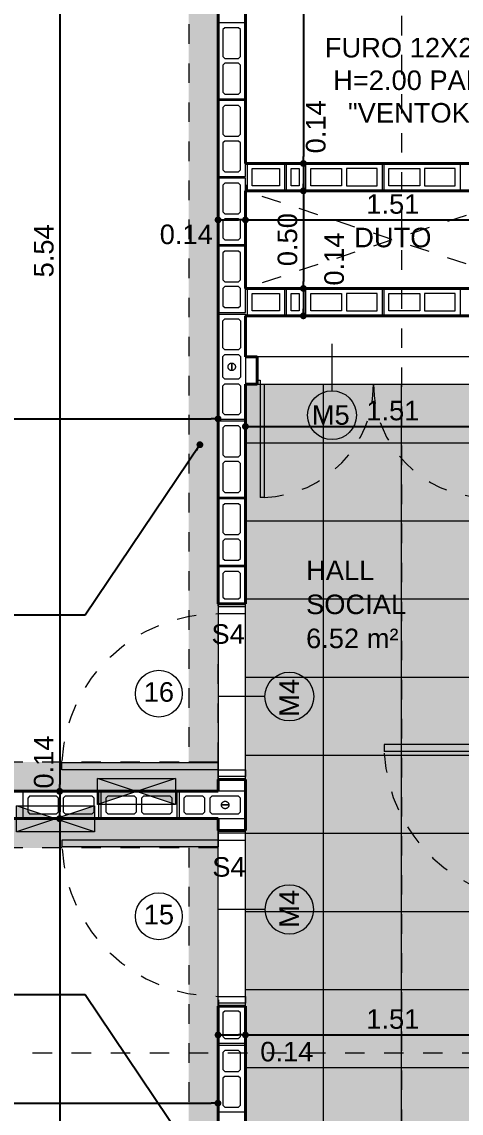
# Model space of a CAD drawing. Header units: millimetres. Extents: x 173 to 410, y -14 to 183.
# Drawn here: x 339.4 to 341.65, y -4.51 to 1.07 of the extents above; entities that cross this region are included whole.
import ezdxf
from ezdxf.enums import TextEntityAlignment as Align

# ---------------------------------------------------------------- set-up
doc = ezdxf.new("R2010")
doc.units = ezdxf.units.MM
doc.linetypes.add('DASHDOT', pattern=[1, 0.5, -0.25, 0, -0.25])
doc.linetypes.add('HIDDEN', pattern=[0.05, 0.025, -0.025])
doc.layers.get('0').update_dxf_attribs({"color": 4})
for name, color, linetype, lineweight in [('ARQ Alvenaria', 201, 'Continuous', 40), ('ARQ Anotações', 2, 'Continuous', 5), ('ARQ Caixilharia', 140, 'Continuous', 9), ('ARQ Eixos', 8, 'DASHDOT', 5), ('ARQ Equipamento', 4, 'Continuous', 18), ('ARQ Hachuras', 8, 'Continuous', 5), ('ARQ Projeções', 144, 'HIDDEN', 5), ('ARQ Visto', 152, 'Continuous', 13)]:
    doc.layers.add(name, color=color, linetype=linetype, lineweight=lineweight)
doc.layers.add('ARQ Forros', color=7, linetype='HIDDEN', lineweight=5, true_color=0xcacaca)
doc.layers.add('ARQ Pisos', color=9, linetype='Continuous', lineweight=5, true_color=0x808080)
doc.styles.get("Standard").update_dxf_attribs({"font": 'arial.ttf'})
doc.dimstyles.new('Executivo 1-50', dxfattribs={"dimtxt": 0.1, "dimasz": 0.035, "dimexe": 0, "dimexo": 0.0625, "dimgap": 0.03, "dimtad": 1, "dimzin": 0, "dimdsep": 46, "dimtxsty": 'Standard', "dimblk": 'DOT', "dimcen": 0.09, "dimclrd": 8, "dimclre": 8, "dimadec": 0, "dimazin": 0, "dimtfac": 1, "dimtix": 1, "dimtmove": 2, "dimatfit": 3, "dimldrblk": 'DOT', "dimfxl": 0.18, "dimfxlon": 1, "dimtolj": 1, "dimtzin": 0, "dimarcsym": 0})

# ---------------------------------------------------------------- blocks, each defined once
blk = doc.blocks.new('_DOT')
at = {"color": 0, "linetype": 'ByBlock', "lineweight": -2}
blk.add_line((-0.5, 0), (-1, 0), dxfattribs=at)
at = {"color": 0, "linetype": 'ByBlock', "const_width": 0.5}
blk.add_lwpolyline([(-0.25, 0, 1), (0.25, 0, 1)], format="xyb", close=True, dxfattribs=at)
blk = doc.blocks.new('*D1925')
at = {"layer": 'ARQ Anotações', "color": 8, "lineweight": -2, "transparency": 16777216}
for p, q in [((341.0176, 4.1946), (340.8376, 4.1946)), ((340.8376, 4.1596), (340.8376, 0.3846)), ((341.0176, 0.3496), (340.8376, 0.3496))]:
    blk.add_line(p, q, dxfattribs=at)
at = {"layer": 'Defpoints', "color": 0, "transparency": 16777216}
for p in [(341.8905, 4.1946), (340.8376, 0.3496), (341.3656, 0.3496)]:
    blk.add_point(p, dxfattribs=at)
at = {"layer": 'ARQ Anotações', "color": 8, "lineweight": -2, "transparency": 16777216, "xscale": 0.035, "yscale": 0.035, "zscale": 0.035}
for p, rotation in [((340.8376, 4.1946), 90), ((340.8376, 0.3496), 270)]:
    blk.add_blockref('_DOT', p, dxfattribs=dict(at, rotation=rotation))
at = {"layer": 'ARQ Anotações', "color": 0, "transparency": 16777216, "insert": (340.7565, 2.2721), "char_height": 0.1, "attachment_point": 5, "rotation": 90}
blk.add_mtext('\\A1;3.84', dxfattribs=at)
blk = doc.blocks.new('*D1926')
at = {"layer": 'ARQ Anotações', "color": 8, "lineweight": -2, "transparency": 16777216}
for p, q in [((341.0176, 0.3496), (340.8376, 0.3496)), ((340.8376, 0.3146), (340.8376, 0.2446)), ((341.0176, 0.2096), (340.8376, 0.2096))]:
    blk.add_line(p, q, dxfattribs=at)
at = {"layer": 'Defpoints', "color": 0, "transparency": 16777216}
for p in [(341.3656, 0.3496), (340.8376, 0.2096), (341.3656, 0.2096)]:
    blk.add_point(p, dxfattribs=at)
at = {"layer": 'ARQ Anotações', "color": 8, "lineweight": -2, "transparency": 16777216, "xscale": 0.035, "yscale": 0.035, "zscale": 0.035}
for p, rotation in [((340.8376, 0.3496), 90), ((340.8376, 0.2096), 270)]:
    blk.add_blockref('_DOT', p, dxfattribs=dict(at, rotation=rotation))
at = {"layer": 'ARQ Anotações', "color": 0, "transparency": 16777216, "insert": (340.9015, 0.5372), "char_height": 0.1, "attachment_point": 5, "rotation": 90}
blk.add_mtext('\\A1;0.14', dxfattribs=at)
blk = doc.blocks.new('*D1927')
at = {"layer": 'ARQ Anotações', "color": 8, "lineweight": -2, "transparency": 16777216}
for p, q in [((341.0176, 0.2096), (340.8376, 0.2096)), ((340.8376, 0.1746), (340.8376, -0.2554)), ((341.0176, -0.2904), (340.8376, -0.2904))]:
    blk.add_line(p, q, dxfattribs=at)
at = {"layer": 'Defpoints', "color": 0, "transparency": 16777216}
for p in [(341.3656, 0.2096), (340.8376, -0.2904), (341.2956, -0.2904)]:
    blk.add_point(p, dxfattribs=at)
at = {"layer": 'ARQ Anotações', "color": 8, "lineweight": -2, "transparency": 16777216, "xscale": 0.035, "yscale": 0.035, "zscale": 0.035}
for p, rotation in [((340.8376, 0.2096), 90), ((340.8376, -0.2904), 270)]:
    blk.add_blockref('_DOT', p, dxfattribs=dict(at, rotation=rotation))
at = {"layer": 'ARQ Anotações', "color": 0, "transparency": 16777216, "insert": (340.7565, -0.0404), "char_height": 0.1, "attachment_point": 5, "rotation": 90}
blk.add_mtext('\\A1;0.50', dxfattribs=at)
blk = doc.blocks.new('*D1928')
at = {"layer": 'ARQ Anotações', "color": 8, "lineweight": -2, "transparency": 16777216}
for p, q in [((341.0176, -0.2904), (340.8376, -0.2904)), ((340.8376, -0.3254), (340.8376, -0.3954)), ((341.0176, -0.4304), (340.8376, -0.4304))]:
    blk.add_line(p, q, dxfattribs=at)
at = {"layer": 'Defpoints', "color": 0, "transparency": 16777216}
for p in [(341.2956, -0.2904), (340.8376, -0.4304), (341.2956, -0.4304)]:
    blk.add_point(p, dxfattribs=at)
at = {"layer": 'ARQ Anotações', "color": 8, "lineweight": -2, "transparency": 16777216, "xscale": 0.035, "yscale": 0.035, "zscale": 0.035}
for p, rotation in [((340.8376, -0.2904), 90), ((340.8376, -0.4304), 270)]:
    blk.add_blockref('_DOT', p, dxfattribs=dict(at, rotation=rotation))
at = {"layer": 'ARQ Anotações', "color": 0, "transparency": 16777216, "insert": (340.9955, -0.1398), "char_height": 0.1, "attachment_point": 5, "rotation": 90}
blk.add_mtext('\\A1;0.14', dxfattribs=at)
blk = doc.blocks.new('*D1934')
at = {"layer": 'ARQ Anotações', "color": 8, "lineweight": -2, "transparency": 16777216}
for p, q in [((340.4006, 0.2406), (340.4006, 0.0606)), ((340.5406, 0.2406), (340.5406, 0.0606)), ((340.4356, 0.0606), (340.5056, 0.0606))]:
    blk.add_line(p, q, dxfattribs=at)
at = {"layer": 'Defpoints', "color": 0, "transparency": 16777216}
for p in [(340.4006, 0.6506), (340.5406, 0.6506), (340.5406, 0.0606)]:
    blk.add_point(p, dxfattribs=at)
at = {"layer": 'ARQ Anotações', "color": 8, "lineweight": -2, "transparency": 16777216, "xscale": 0.035, "yscale": 0.035, "zscale": 0.035, "rotation": 180}
blk.add_blockref('_DOT', (340.4006, 0.0606), dxfattribs=at)
at = {"layer": 'ARQ Anotações', "color": 8, "lineweight": -2, "transparency": 16777216, "xscale": 0.035, "yscale": 0.035, "zscale": 0.035}
blk.add_blockref('_DOT', (340.5406, 0.0606), dxfattribs=at)
at = {"layer": 'ARQ Anotações', "color": 0, "transparency": 16777216, "insert": (340.2377, -0.014), "char_height": 0.1, "attachment_point": 5}
blk.add_mtext('\\A1;0.14', dxfattribs=at)
blk = doc.blocks.new('*D1935')
at = {"layer": 'ARQ Anotações', "color": 8, "lineweight": -2, "transparency": 16777216}
for p, q in [((340.5406, 0.2406), (340.5406, 0.0606)), ((342.0506, 0.2381), (342.0506, 0.0606)), ((340.5756, 0.0606), (342.0156, 0.0606))]:
    blk.add_line(p, q, dxfattribs=at)
at = {"layer": 'Defpoints', "color": 0, "transparency": 16777216}
for p in [(340.5406, 0.6506), (342.0506, 0.3006), (342.0506, 0.0606)]:
    blk.add_point(p, dxfattribs=at)
at = {"layer": 'ARQ Anotações', "color": 8, "lineweight": -2, "transparency": 16777216, "xscale": 0.035, "yscale": 0.035, "zscale": 0.035, "rotation": 180}
blk.add_blockref('_DOT', (340.5406, 0.0606), dxfattribs=at)
at = {"layer": 'ARQ Anotações', "color": 8, "lineweight": -2, "transparency": 16777216, "xscale": 0.035, "yscale": 0.035, "zscale": 0.035}
blk.add_blockref('_DOT', (342.0506, 0.0606), dxfattribs=at)
at = {"layer": 'ARQ Anotações', "color": 0, "transparency": 16777216, "insert": (341.2956, 0.1416), "char_height": 0.1, "attachment_point": 5}
blk.add_mtext('\\A1;1.51', dxfattribs=at)
blk = doc.blocks.new('Folha 82_2')
for p, q in [((0.4, 0.8), (0.365, 0.8)), ((0.365, 0), (0.365, 0.8)), ((0.4, 0), (0.4, 0.8)), ((-0.435, 0), (-0.4, 0)), ((-0.435, -0.14), (-0.435, 0)), ((-0.4, 0), (-0.4, -0.14)), ((0.4, 0), (0.365, 0)), ((0.435, 0), (0.4, 0)), ((0.4, 0), (0.4, -0.14)), ((0.435, -0.14), (0.435, 0)), ((-0.4, -0.14), (-0.435, -0.14)), ((0.4, -0.14), (0.435, -0.14))]:
    blk.add_line(p, q)
at = {"layer": 'ARQ Projeções'}
blk.add_arc((0.4, 0), 0.8, 93.1802, 180, dxfattribs=at)
blk = doc.blocks.new('Folha 82')
for p, q in [((0.4, 0.8), (0.365, 0.8)), ((0.365, 0), (0.365, 0.8)), ((0.4, 0), (0.4, 0.8)), ((-0.435, 0), (-0.4, 0)), ((-0.435, -0.14), (-0.435, 0)), ((-0.4, 0), (-0.4, -0.14)), ((0.4, 0), (0.365, 0)), ((0.435, 0), (0.4, 0)), ((0.4, 0), (0.4, -0.14)), ((0.435, -0.14), (0.435, 0)), ((-0.4, -0.14), (-0.435, -0.14)), ((0.4, -0.14), (0.435, -0.14))]:
    blk.add_line(p, q)
at = {"layer": 'ARQ Projeções'}
blk.add_arc((0.4, 0), 0.8, 93.1802, 180, dxfattribs=at)
blk = doc.blocks.new('*D1963')
at = {"layer": 'ARQ Anotações', "color": 8, "lineweight": -2, "transparency": 16777216}
for p, q in [((336.7907, -1.1382), (336.7907, -0.9582)), ((336.8257, -0.9582), (340.3657, -0.9582))]:
    blk.add_line(p, q, dxfattribs=at)
at = {"layer": 'Defpoints', "color": 0, "transparency": 16777216}
for p in [(340.4007, -0.9054), (340.4007, -0.9582), (336.7907, -2.1654)]:
    blk.add_point(p, dxfattribs=at)
at = {"layer": 'ARQ Anotações', "color": 8, "lineweight": -2, "transparency": 16777216, "xscale": 0.035, "yscale": 0.035, "zscale": 0.035, "rotation": 180}
blk.add_blockref('_DOT', (336.7907, -0.9582), dxfattribs=at)
at = {"layer": 'ARQ Anotações', "color": 8, "lineweight": -2, "transparency": 16777216, "xscale": 0.035, "yscale": 0.035, "zscale": 0.035}
blk.add_blockref('_DOT', (340.4007, -0.9582), dxfattribs=at)
at = {"layer": 'ARQ Anotações', "color": 0, "transparency": 16777216, "insert": (338.5957, -0.8771), "char_height": 0.1, "attachment_point": 5}
blk.add_mtext('\\A1;3.61', dxfattribs=at)
blk = doc.blocks.new('*D1964')
at = {"layer": 'ARQ Anotações', "color": 8, "lineweight": -2, "transparency": 16777216}
for p, q in [((339.7695, 2.6696), (339.5895, 2.6696)), ((339.5895, 2.6346), (339.5895, -2.8304)), ((339.7695, -2.8654), (339.5895, -2.8654))]:
    blk.add_line(p, q, dxfattribs=at)
at = {"layer": 'Defpoints', "color": 0, "transparency": 16777216}
for p in [(340.4006, 2.6696), (339.5895, -2.8654), (340.4006, -2.8654)]:
    blk.add_point(p, dxfattribs=at)
at = {"layer": 'ARQ Anotações', "color": 8, "lineweight": -2, "transparency": 16777216, "xscale": 0.035, "yscale": 0.035, "zscale": 0.035}
for p, rotation in [((339.5895, 2.6696), 90), ((339.5895, -2.8654), 270)]:
    blk.add_blockref('_DOT', p, dxfattribs=dict(at, rotation=rotation))
at = {"layer": 'ARQ Anotações', "color": 0, "transparency": 16777216, "insert": (339.5086, -0.0979), "char_height": 0.1, "attachment_point": 5, "rotation": 90}
blk.add_mtext('\\A1;5.54', dxfattribs=at)
blk = doc.blocks.new('*D1965')
at = {"layer": 'ARQ Anotações', "color": 8, "lineweight": -2, "transparency": 16777216}
for p, q in [((339.7695, -2.8654), (339.5895, -2.8654)), ((339.5895, -2.9004), (339.5895, -2.9704)), ((339.7695, -3.0054), (339.5895, -3.0054))]:
    blk.add_line(p, q, dxfattribs=at)
at = {"layer": 'Defpoints', "color": 0, "transparency": 16777216}
for p in [(340.4006, -2.8654), (339.5895, -3.0054), (340.4006, -3.0054)]:
    blk.add_point(p, dxfattribs=at)
at = {"layer": 'ARQ Anotações', "color": 8, "lineweight": -2, "transparency": 16777216, "xscale": 0.035, "yscale": 0.035, "zscale": 0.035}
for p, rotation in [((339.5895, -2.8654), 90), ((339.5895, -3.0054), 270)]:
    blk.add_blockref('_DOT', p, dxfattribs=dict(at, rotation=rotation))
at = {"layer": 'ARQ Anotações', "color": 0, "transparency": 16777216, "insert": (339.5084, -2.7154), "char_height": 0.1, "attachment_point": 5, "rotation": 90}
blk.add_mtext('\\A1;0.14', dxfattribs=at)
blk = doc.blocks.new('*D1966')
at = {"layer": 'ARQ Anotações', "color": 8, "lineweight": -2, "transparency": 16777216}
for p, q in [((339.7695, -3.0054), (339.5895, -3.0054)), ((339.5895, -3.0404), (339.5895, -8.5054)), ((339.7695, -8.5404), (339.5895, -8.5404))]:
    blk.add_line(p, q, dxfattribs=at)
at = {"layer": 'Defpoints', "color": 0, "transparency": 16777216}
for p in [(340.4006, -3.0054), (339.5895, -8.5404), (340.4006, -8.5404)]:
    blk.add_point(p, dxfattribs=at)
at = {"layer": 'ARQ Anotações', "color": 8, "lineweight": -2, "transparency": 16777216, "xscale": 0.035, "yscale": 0.035, "zscale": 0.035}
for p, rotation in [((339.5895, -3.0054), 90), ((339.5895, -8.5404), 270)]:
    blk.add_blockref('_DOT', p, dxfattribs=dict(at, rotation=rotation))
at = {"layer": 'ARQ Anotações', "color": 0, "transparency": 16777216, "insert": (339.5086, -5.7729), "char_height": 0.1, "attachment_point": 5, "rotation": 90}
blk.add_mtext('\\A1;5.54', dxfattribs=at)
blk = doc.blocks.new('*D1978')
at = {"layer": 'ARQ Anotações', "color": 8, "lineweight": -2, "transparency": 16777216}
for p, q in [((336.7907, -4.2824), (336.7907, -4.4624)), ((336.8257, -4.4624), (340.3651, -4.4624)), ((340.4001, -4.478), (340.4001, -4.4624))]:
    blk.add_line(p, q, dxfattribs=at)
at = {"layer": 'Defpoints', "color": 0, "transparency": 16777216}
for p in [(336.7907, -3.7054), (340.4001, -4.4624), (340.4001, -4.5405)]:
    blk.add_point(p, dxfattribs=at)
at = {"layer": 'ARQ Anotações', "color": 8, "lineweight": -2, "transparency": 16777216, "xscale": 0.035, "yscale": 0.035, "zscale": 0.035, "rotation": 180}
blk.add_blockref('_DOT', (336.7907, -4.4624), dxfattribs=at)
at = {"layer": 'ARQ Anotações', "color": 8, "lineweight": -2, "transparency": 16777216, "xscale": 0.035, "yscale": 0.035, "zscale": 0.035}
blk.add_blockref('_DOT', (340.4001, -4.4624), dxfattribs=at)
at = {"layer": 'ARQ Anotações', "color": 0, "transparency": 16777216, "insert": (338.5954, -4.3813), "char_height": 0.1, "attachment_point": 5}
blk.add_mtext('\\A1;3.61', dxfattribs=at)
blk = doc.blocks.new('*D1997')
at = {"layer": 'ARQ Anotações', "color": 8, "lineweight": -2, "transparency": 16777216}
for p, q in [((330.3096, 4.3346), (330.1296, 4.3346)), ((330.1296, -11.1751), (330.1296, 4.2996)), ((330.3096, -11.2101), (330.1296, -11.2101))]:
    blk.add_line(p, q, dxfattribs=at)
at = {"layer": 'Defpoints', "color": 0, "transparency": 16777216}
for p in [(330.1296, 4.3346), (337.8508, 4.3346), (340.4004, -11.2101)]:
    blk.add_point(p, dxfattribs=at)
at = {"layer": 'ARQ Anotações', "color": 8, "lineweight": -2, "transparency": 16777216, "xscale": 0.035, "yscale": 0.035, "zscale": 0.035}
for p, rotation in [((330.1296, 4.3346), 90), ((330.1296, -11.2101), 270)]:
    blk.add_blockref('_DOT', p, dxfattribs=dict(at, rotation=rotation))
at = {"layer": 'ARQ Anotações', "color": 0, "transparency": 16777216, "insert": (330.0286, -3.2364), "char_height": 0.1, "attachment_point": 5, "rotation": 90}
blk.add_mtext('\\A1;15.54', dxfattribs=at)
blk = doc.blocks.new('Porta 02 folhas')
for p, q in [((-0.58, 0), (-0.58, 0.58)), ((-0.56, 0.58), (-0.58, 0.58)), ((-0.56, 0), (-0.56, 0.58)), ((0.56, 0.58), (0.58, 0.5804)), ((0.56, 0), (0.56, 0.58)), ((0.58, 0), (0.58, 0.58)), ((-0.6, 0), (-0.56, 0)), ((-0.58, -0.02), (-0.58, 0)), ((0.6, 0), (0.56, 0)), ((0.58, -0.02), (0.58, 0)), ((-0.6, -0.02), (-0.58, -0.02)), ((0.6, -0.02), (0.58, -0.02))]:
    blk.add_line(p, q)
at = {"layer": 'ARQ Projeções'}
for centre, radius, start, end in [((-0.58, 0), 0.58, 0, 88.0239), ((0.5806, -0.0003), 0.5806, 92.0357, 179.9744)]:
    blk.add_arc(centre, radius, start, end, dxfattribs=at)
blk = doc.blocks.new('Window-Door Marker - 70_27')
at = {"color": 8}
blk.add_line((0, 0.1), (0, -0.14), dxfattribs=at)
blk.add_circle((0, 0.225), 0.125, dxfattribs=at)
blk.add_attdef('AC_MarkerText_1', text='', height=0.1, rotation=180).set_placement((0.1037, 0.3036), align=Align.BOTTOM_LEFT)
blk = doc.blocks.new('*D2125')
at = {"layer": 'ARQ Anotações', "color": 8, "lineweight": -2, "transparency": 16777216}
for p, q in [((340.4006, -3.9331), (340.4006, -4.1131)), ((340.5406, -4.0029), (340.5406, -4.1131)), ((340.4356, -4.1131), (340.5056, -4.1131))]:
    blk.add_line(p, q, dxfattribs=at)
at = {"layer": 'Defpoints', "color": 0, "transparency": 16777216}
for p in [(340.4006, -3.0154), (340.5406, -3.9404), (340.5406, -4.1131)]:
    blk.add_point(p, dxfattribs=at)
at = {"layer": 'ARQ Anotações', "color": 8, "lineweight": -2, "transparency": 16777216, "xscale": 0.035, "yscale": 0.035, "zscale": 0.035, "rotation": 180}
blk.add_blockref('_DOT', (340.4006, -4.1131), dxfattribs=at)
at = {"layer": 'ARQ Anotações', "color": 8, "lineweight": -2, "transparency": 16777216, "xscale": 0.035, "yscale": 0.035, "zscale": 0.035}
blk.add_blockref('_DOT', (340.5406, -4.1131), dxfattribs=at)
at = {"layer": 'ARQ Anotações', "color": 0, "transparency": 16777216, "insert": (340.7526, -4.1991), "char_height": 0.1, "attachment_point": 5}
blk.add_mtext('\\A1;0.14', dxfattribs=at)
blk = doc.blocks.new('*D2126')
at = {"layer": 'ARQ Anotações', "color": 8, "lineweight": -2, "transparency": 16777216}
for p, q in [((342.0502, -3.9429), (342.0502, -4.1131)), ((340.5406, -4.0029), (340.5406, -4.1131)), ((340.5756, -4.1131), (342.0152, -4.1131))]:
    blk.add_line(p, q, dxfattribs=at)
at = {"layer": 'Defpoints', "color": 0, "transparency": 16777216}
for p in [(342.0502, -3.8804), (340.5406, -3.9404), (342.0502, -4.1131)]:
    blk.add_point(p, dxfattribs=at)
at = {"layer": 'ARQ Anotações', "color": 8, "lineweight": -2, "transparency": 16777216, "xscale": 0.035, "yscale": 0.035, "zscale": 0.035, "rotation": 180}
blk.add_blockref('_DOT', (340.5406, -4.1131), dxfattribs=at)
at = {"layer": 'ARQ Anotações', "color": 8, "lineweight": -2, "transparency": 16777216, "xscale": 0.035, "yscale": 0.035, "zscale": 0.035}
blk.add_blockref('_DOT', (342.0502, -4.1131), dxfattribs=at)
at = {"layer": 'ARQ Anotações', "color": 0, "transparency": 16777216, "insert": (341.2954, -4.0321), "char_height": 0.1, "attachment_point": 5}
blk.add_mtext('\\A1;1.51', dxfattribs=at)
blk = doc.blocks.new('*D2129')
at = {"layer": 'ARQ Anotações', "color": 8, "lineweight": -2, "transparency": 16777216}
for p, q in [((340.5406, -1.1772), (340.5406, -0.9972)), ((340.5756, -0.9972), (342.0156, -0.9972)), ((342.0506, -1.1772), (342.0506, -0.9972))]:
    blk.add_line(p, q, dxfattribs=at)
at = {"layer": 'Defpoints', "color": 0, "transparency": 16777216}
for p in [(342.0506, -0.9972), (340.5406, -1.9304), (342.0506, -2.1431)]:
    blk.add_point(p, dxfattribs=at)
at = {"layer": 'ARQ Anotações', "color": 8, "lineweight": -2, "transparency": 16777216, "xscale": 0.035, "yscale": 0.035, "zscale": 0.035, "rotation": 180}
blk.add_blockref('_DOT', (340.5406, -0.9972), dxfattribs=at)
at = {"layer": 'ARQ Anotações', "color": 8, "lineweight": -2, "transparency": 16777216, "xscale": 0.035, "yscale": 0.035, "zscale": 0.035}
blk.add_blockref('_DOT', (342.0506, -0.9972), dxfattribs=at)
at = {"layer": 'ARQ Anotações', "color": 0, "transparency": 16777216, "insert": (341.2956, -0.9162), "char_height": 0.1, "attachment_point": 5}
blk.add_mtext('\\A1;1.51', dxfattribs=at)
blk = doc.blocks.new('QUADRO01')
at = {"linetype": 'Continuous'}
for p, q in [((-0.2, 0), (0.2, -0.1324)), ((-0.2, -0.1324), (0.2, 0)), ((-0.2, 0), (0.2, 0)), ((-0.2, -0.1324), (-0.2, 0)), ((0.2, 0), (0.2, -0.1324)), ((0.2, -0.1324), (-0.2, -0.1324))]:
    blk.add_line(p, q, dxfattribs=at)
for points in [[(0, -0.0662), (-0.2, 0), (-0.2, -0.1324)], [(0, -0.0662), (0.2, 0), (0.2, -0.1324)]]:
    blk.add_solid(points)
at = {"flags": 1}
for tag in ['ALTURA', 'SUBGRUPO', 'SIMBOLO', 'GRUPO', 'COMPOSICAO', 'DESCRICAO', 'POTENCIA', 'FUNCAO', 'FATOR', 'RENDIMENTO', 'LAYER']:
    blk.add_attdef(tag, (0, -0.1324), '', height=0.25, dxfattribs=at)

msp = doc.modelspace()

# ---------------------------------------------------------------- hatches: boundary and pattern name
at = {"layer": 'ARQ Forros'}
h = msp.add_hatch(color=256, dxfattribs=at)
h.dxf.hatch_style = 1
h.paths.add_polyline_path([(340.2506, -2.7149), (340.4007, -2.7149), (340.4007, 2.6623), (340.2506, 2.6623)])
h = msp.add_hatch(color=256, dxfattribs=at)
h.dxf.hatch_style = 1
h.paths.add_polyline_path([(340.5406, -7.1755), (340.5407, -7.1755), (340.5407, -5.2205), (341.5012, -5.2205), (341.5012, -5.0904), (341.8905, -5.0904), (341.8906, -5.0904), (343.3023, -5.0905), (343.3127, -5.0905), (350.4502, -5.0905), (350.4505, -0.7805), (348.9409, -0.7805), (348.9405, -3.8805), (342.051, -3.8805), (342.051, -0.7805), (340.5406, -0.7804)])
h = msp.add_hatch(color=256, dxfattribs=at)
h.dxf.hatch_style = 1
h.paths.add_polyline_path([(340.4006, -2.7154), (336.7907, -2.7154), (336.7907, -2.8654), (340.4006, -2.8654)])
h = msp.add_hatch(color=256, dxfattribs=at)
h.dxf.hatch_style = 1
h.paths.add_polyline_path([(340.4006, -3.1554), (336.7907, -3.1554), (336.7907, -3.0054), (340.4006, -3.0054)])
h = msp.add_hatch(color=256, dxfattribs=at)
h.dxf.hatch_style = 1
h.paths.add_polyline_path([(340.2506, -8.5404), (340.4006, -8.5404), (340.4006, -3.1554), (340.2506, -3.1554)])
at = {"layer": 'ARQ Pisos'}
h = msp.add_hatch(dxfattribs=at)
h.set_pattern_fill('NET', color=256, scale=3.2)
h.set_pattern_definition([(0, (348.94046, -3.88043), (0, 0.4), []), (90, (348.94046, -3.88043), (-0.4, 2e-17), [])])
h.paths.add_polyline_path([(341.8902, -5.0904), (343.3031, -5.0904), (350.4501, -5.0904), (350.4501, -0.7804), (348.9405, -0.7804), (348.9405, -3.8804), (342.0502, -3.8804), (342.0506, -0.7804), (340.5402, -0.7804), (340.5402, -5.2304), (341.7508, -5.2304), (341.7508, -5.2304), (341.5008, -5.2304), (341.5008, -5.0904), (341.8902, -5.0904)])

# ---------------------------------------------------------------- linework, layer by layer
at = {"layer": 'ARQ Alvenaria'}
for p, q in [((340.5406, 0.3496), (340.5406, 4.1946)), ((340.4006, 2.6696), (340.4006, -1.9054)), ((342.0506, 0.3496), (340.5406, 0.3496)), ((340.5406, -0.2904), (340.5406, 0.2096)), ((340.5406, 0.2096), (342.0506, 0.2096)), ((342.0506, -0.2904), (340.5406, -0.2904)), ((340.5406, -0.4304), (342.0506, -0.4304)), ((340.5406, -0.6404), (340.5406, -0.4304)), ((340.6007, -0.6404), (340.5406, -0.6404)), ((340.6007, -0.7804), (340.6007, -0.6404)), ((340.5406, -1.9054), (340.5406, -0.7804)), ((340.5406, -0.7804), (340.6007, -0.7804)), ((340.5406, -1.9054), (340.4006, -1.9054)), ((340.5406, -2.8054), (340.4006, -2.8054)), ((340.4006, -2.8054), (340.4006, -2.8654)), ((340.5406, -2.9354), (340.5406, -2.8054)), ((340.4006, -2.8654), (336.7907, -2.8654)), ((340.5406, -3.0654), (340.5406, -2.9354)), ((336.7907, -3.0054), (340.4006, -3.0054)), ((340.4006, -3.0054), (340.4006, -3.0654)), ((340.5406, -3.0654), (340.4006, -3.0654)), ((340.5406, -3.9654), (340.4006, -3.9654)), ((340.4006, -3.9654), (340.4006, -8.5404)), ((340.5406, -5.0904), (340.5406, -3.9654))]:
    msp.add_line(p, q, dxfattribs=at)
at = {"layer": 'ARQ Anotações'}
for centre in [(340.0975, -2.3654), (340.0975, -3.5054)]:
    msp.add_circle(centre, 0.12, dxfattribs=at)
at = {"layer": 'ARQ Eixos', "linetype": 'DASHDOT', "ltscale": 0.1}
for p, q in [((341.3406, 8.5054), (341.3406, -13.7504)), ((329.6507, -4.2054), (360.3905, -4.2054))]:
    msp.add_line(p, q, dxfattribs=at)
at = {"layer": 'ARQ Forros'}
for points in [[(340.4006, -2.7154), (336.7907, -2.7154), (336.7907, -2.8654), (340.4006, -2.8654)], [(340.4006, -3.1554), (336.7907, -3.1554), (336.7907, -3.0054), (340.4006, -3.0054)]]:
    msp.add_lwpolyline(points, close=True, dxfattribs=at)
at = {"layer": 'ARQ Hachuras'}
for p, q in [((340.5506, 0.3496), (340.7406, 0.3496)), ((340.5506, 0.2096), (340.5506, 0.3496)), ((340.7406, 0.3496), (340.7406, 0.2096)), ((340.7506, 0.2096), (340.7506, 0.3496)), ((340.7506, 0.3496), (340.8406, 0.3496)), ((340.8406, 0.3496), (340.8406, 0.2096)), ((340.5756, 0.3246), (340.7156, 0.3246)), ((340.5756, 0.2346), (340.5756, 0.3246)), ((340.7156, 0.3246), (340.7156, 0.2346)), ((340.7756, 0.2346), (340.7756, 0.3246)), ((340.7756, 0.3246), (340.8156, 0.3246)), ((340.8156, 0.3246), (340.8156, 0.2346)), ((340.7156, 0.2346), (340.5756, 0.2346)), ((340.8156, 0.2346), (340.7756, 0.2346)), ((340.7406, 0.2096), (340.5506, 0.2096)), ((340.8406, 0.2096), (340.7506, 0.2096)), ((340.5506, -0.2904), (340.7406, -0.2904)), ((340.5506, -0.4304), (340.5506, -0.2904)), ((340.5756, -0.3154), (340.7156, -0.3154)), ((340.5756, -0.4054), (340.5756, -0.3154)), ((340.7156, -0.3154), (340.7156, -0.4054)), ((340.7406, -0.2904), (340.7406, -0.4304)), ((340.7506, -0.4304), (340.7506, -0.2904)), ((340.7506, -0.2904), (340.8406, -0.2904)), ((340.7756, -0.4054), (340.7756, -0.3154)), ((340.7756, -0.3154), (340.8156, -0.3154)), ((340.8156, -0.3154), (340.8156, -0.4054)), ((340.8406, -0.2904), (340.8406, -0.4304)), ((340.7406, -0.4304), (340.5506, -0.4304)), ((340.7156, -0.4054), (340.5756, -0.4054)), ((340.8406, -0.4304), (340.7506, -0.4304)), ((340.8156, -0.4054), (340.7756, -0.4054))]:
    msp.add_line(p, q, dxfattribs=at)
at = {"layer": 'ARQ Hachuras', "flags": 128}
for points in [[(340.4006, 1.07), (340.4006, 0.68), (340.5406, 0.68), (340.5406, 1.07)], [(340.4356, 1.045), (340.4256, 1.035), (340.4256, 0.8975), (340.4356, 0.8875), (340.5056, 0.8875), (340.5156, 0.8975), (340.5156, 1.035), (340.5056, 1.045)], [(340.4356, 0.8625), (340.4256, 0.8525), (340.4256, 0.715), (340.4356, 0.705), (340.5056, 0.705), (340.5156, 0.715), (340.5156, 0.8525), (340.5056, 0.8625)], [(340.4006, 0.6721), (340.4006, 0.2821), (340.5406, 0.2821), (340.5406, 0.6721)], [(340.4356, 0.6471), (340.4256, 0.6371), (340.4256, 0.4996), (340.4356, 0.4896), (340.5056, 0.4896), (340.5156, 0.4996), (340.5156, 0.6371), (340.5056, 0.6471)], [(340.4356, 0.4646), (340.4256, 0.4546), (340.4256, 0.3171), (340.4356, 0.3071), (340.5056, 0.3071), (340.5156, 0.3171), (340.5156, 0.4546), (340.5056, 0.4646)], [(340.8506, 0.3496), (341.2406, 0.3496), (341.2406, 0.2096), (340.8506, 0.2096)], [(341.2506, 0.3496), (341.6406, 0.3496), (341.6406, 0.2096), (341.2506, 0.2096)], [(340.8756, 0.2346), (340.8756, 0.3246), (341.0331, 0.3246), (341.0331, 0.2346)], [(341.2156, 0.2346), (341.2156, 0.3246), (341.0581, 0.3246), (341.0581, 0.2346)], [(341.2756, 0.2346), (341.2756, 0.3246), (341.4331, 0.3246), (341.4331, 0.2346)], [(341.6156, 0.2346), (341.6156, 0.3246), (341.4581, 0.3246), (341.4581, 0.2346)], [(340.5406, -0.0658), (340.5406, 0.2742), (340.4006, 0.2742), (340.4006, -0.0658)], [(340.5056, 0.0917), (340.5156, 0.1017), (340.5156, 0.2392), (340.5056, 0.2492), (340.4356, 0.2492), (340.4256, 0.2392), (340.4256, 0.1017), (340.4356, 0.0917)], [(340.5056, -0.0408), (340.5156, -0.0308), (340.5156, 0.0567), (340.5056, 0.0667), (340.4356, 0.0667), (340.4256, 0.0567), (340.4256, -0.0308), (340.4356, -0.0408)], [(340.5406, -0.4137), (340.5406, -0.0737), (340.4006, -0.0737), (340.4006, -0.4137)], [(340.5056, -0.2562), (340.5156, -0.2462), (340.5156, -0.1087), (340.5056, -0.0987), (340.4356, -0.0987), (340.4256, -0.1087), (340.4256, -0.2462), (340.4356, -0.2562)], [(340.5056, -0.3887), (340.5156, -0.3787), (340.5156, -0.2912), (340.5056, -0.2812), (340.4356, -0.2812), (340.4256, -0.2912), (340.4256, -0.3787), (340.4356, -0.3887)], [(340.8506, -0.2904), (341.2406, -0.2904), (341.2406, -0.4304), (340.8506, -0.4304)], [(340.8756, -0.4054), (340.8756, -0.3154), (341.0331, -0.3154), (341.0331, -0.4054)], [(341.2156, -0.4054), (341.2156, -0.3154), (341.0581, -0.3154), (341.0581, -0.4054)], [(341.2506, -0.2904), (341.6406, -0.2904), (341.6406, -0.4304), (341.2506, -0.4304)], [(341.2756, -0.4054), (341.2756, -0.3154), (341.4331, -0.3154), (341.4331, -0.4054)], [(341.6156, -0.4054), (341.6156, -0.3154), (341.4581, -0.3154), (341.4581, -0.4054)], [(340.5406, -0.4217), (340.5406, -0.9617), (340.4006, -0.9617), (340.4006, -0.4217)], [(340.5056, -0.4467), (340.5156, -0.4567), (340.5156, -0.5942), (340.5056, -0.6042), (340.4356, -0.6042), (340.4256, -0.5942), (340.4256, -0.4567), (340.4356, -0.4467)], [(340.5056, -0.6292), (340.5156, -0.6392), (340.5156, -0.7442), (340.5056, -0.7542), (340.4356, -0.7542), (340.4256, -0.7442), (340.4256, -0.6392), (340.4356, -0.6292)], [(340.4706, -0.692), (340.4706, -0.692), (340.4706, -0.692), (340.4707, -0.6919), (340.4707, -0.6919), (340.4707, -0.6919), (340.4708, -0.6919), (340.4708, -0.6919), (340.4708, -0.6919), (340.4708, -0.6918), (340.4708, -0.6918), (340.4709, -0.6918), (340.4709, -0.6918), (340.4709, -0.6917), (340.4709, -0.6917), (340.4709, -0.6917), (340.4709, -0.6916), (340.4709, -0.6916), (340.4709, -0.6916), (340.4709, -0.6916), (340.4709, -0.6915), (340.4708, -0.6915), (340.4708, -0.6915), (340.4708, -0.6915), (340.4708, -0.6914), (340.4708, -0.6914), (340.4707, -0.6914), (340.4707, -0.6914), (340.4707, -0.6914), (340.4706, -0.6914), (340.4706, -0.6914), (340.4706, -0.6914), (340.4706, -0.7106), (340.4687, -0.7105), (340.4668, -0.7102), (340.4649, -0.7097), (340.4631, -0.709), (340.4614, -0.7082), (340.4598, -0.7072), (340.4583, -0.706), (340.4569, -0.7047), (340.4556, -0.7032), (340.4545, -0.7017), (340.4536, -0.7), (340.4529, -0.6982), (340.4523, -0.6964), (340.4519, -0.6945), (340.4517, -0.6926), (340.4517, -0.6907), (340.4519, -0.6888), (340.4523, -0.6869), (340.4529, -0.6851), (340.4536, -0.6833), (340.4545, -0.6817), (340.4556, -0.6801), (340.4569, -0.6786), (340.4583, -0.6773), (340.4598, -0.6762), (340.4614, -0.6751), (340.4631, -0.6743), (340.4649, -0.6736), (340.4668, -0.6732), (340.4687, -0.6729), (340.4706, -0.6728)], [(340.4706, -0.6914), (340.4706, -0.6914), (340.4705, -0.6914), (340.4705, -0.6914), (340.4705, -0.6914), (340.4704, -0.6914), (340.4704, -0.6914), (340.4704, -0.6914), (340.4704, -0.6915), (340.4703, -0.6915), (340.4703, -0.6915), (340.4703, -0.6915), (340.4703, -0.6916), (340.4703, -0.6916), (340.4703, -0.6916), (340.4703, -0.6916), (340.4703, -0.6917), (340.4703, -0.6917), (340.4703, -0.6917), (340.4703, -0.6918), (340.4703, -0.6918), (340.4703, -0.6918), (340.4703, -0.6918), (340.4704, -0.6919), (340.4704, -0.6919), (340.4704, -0.6919), (340.4704, -0.6919), (340.4705, -0.6919), (340.4705, -0.6919), (340.4705, -0.692), (340.4706, -0.692), (340.4706, -0.692), (340.4706, -0.6728), (340.4725, -0.6729), (340.4744, -0.6732), (340.4762, -0.6736), (340.478, -0.6743), (340.4798, -0.6751), (340.4814, -0.6762), (340.4829, -0.6773), (340.4843, -0.6786), (340.4855, -0.6801), (340.4866, -0.6817), (340.4876, -0.6833), (340.4883, -0.6851), (340.4889, -0.6869), (340.4893, -0.6888), (340.4895, -0.6907), (340.4895, -0.6926), (340.4893, -0.6945), (340.4889, -0.6964), (340.4883, -0.6982), (340.4876, -0.7), (340.4866, -0.7017), (340.4855, -0.7032), (340.4843, -0.7047), (340.4829, -0.706), (340.4814, -0.7072), (340.4798, -0.7082), (340.478, -0.709), (340.4762, -0.7097), (340.4744, -0.7102), (340.4725, -0.7105), (340.4706, -0.7106)], [(340.5056, -0.7792), (340.5156, -0.7892), (340.5156, -0.9267), (340.5056, -0.9367), (340.4356, -0.9367), (340.4256, -0.9267), (340.4256, -0.7892), (340.4356, -0.7792)], [(340.5406, -1.3596), (340.5406, -0.9696), (340.4006, -0.9696), (340.4006, -1.3596)], [(340.5056, -1.1521), (340.5156, -1.1421), (340.5156, -1.0046), (340.5056, -0.9946), (340.4356, -0.9946), (340.4256, -1.0046), (340.4256, -1.1421), (340.4356, -1.1521)], [(340.5056, -1.3346), (340.5156, -1.3246), (340.5156, -1.1871), (340.5056, -1.1771), (340.4356, -1.1771), (340.4256, -1.1871), (340.4256, -1.3246), (340.4356, -1.3346)], [(340.5406, -1.7075), (340.5406, -1.3675), (340.4006, -1.3675), (340.4006, -1.7075)], [(340.5056, -1.55), (340.5156, -1.54), (340.5156, -1.4025), (340.5056, -1.3925), (340.4356, -1.3925), (340.4256, -1.4025), (340.4256, -1.54), (340.4356, -1.55)], [(340.5056, -1.6825), (340.5156, -1.6725), (340.5156, -1.585), (340.5056, -1.575), (340.4356, -1.575), (340.4256, -1.585), (340.4256, -1.6725), (340.4356, -1.6825)], [(340.5406, -1.9054), (340.5406, -1.7154), (340.4006, -1.7154), (340.4006, -1.9054)], [(340.5056, -1.8804), (340.5156, -1.8704), (340.5156, -1.7504), (340.5056, -1.7404), (340.4356, -1.7404), (340.4256, -1.7504), (340.4256, -1.8704), (340.4356, -1.8804)], [(339.7906, -2.8654), (339.4006, -2.8654), (339.4006, -3.0054), (339.7906, -3.0054)], [(339.5831, -2.9004), (339.5731, -2.8904), (339.4356, -2.8904), (339.4256, -2.9004), (339.4256, -2.9704), (339.4356, -2.9804), (339.5731, -2.9804), (339.5831, -2.9704)], [(339.7656, -2.9004), (339.7556, -2.8904), (339.6181, -2.8904), (339.6081, -2.9004), (339.6081, -2.9704), (339.6181, -2.9804), (339.7556, -2.9804), (339.7656, -2.9704)], [(340.1906, -2.8654), (339.8006, -2.8654), (339.8006, -3.0054), (340.1906, -3.0054)], [(339.9831, -2.9004), (339.9731, -2.8904), (339.8356, -2.8904), (339.8256, -2.9004), (339.8256, -2.9704), (339.8356, -2.9804), (339.9731, -2.9804), (339.9831, -2.9704)], [(340.1656, -2.9004), (340.1556, -2.8904), (340.0181, -2.8904), (340.0081, -2.9004), (340.0081, -2.9704), (340.0181, -2.9804), (340.1556, -2.9804), (340.1656, -2.9704)], [(340.2006, -3.0054), (340.5406, -3.0054), (340.5406, -2.8654), (340.2006, -2.8654)], [(340.2256, -2.9704), (340.2356, -2.9804), (340.3231, -2.9804), (340.3331, -2.9704), (340.3331, -2.9004), (340.3231, -2.8904), (340.2356, -2.8904), (340.2256, -2.9004)], [(340.3581, -2.9704), (340.3681, -2.9804), (340.5056, -2.9804), (340.5156, -2.9704), (340.5156, -2.9004), (340.5056, -2.8904), (340.3681, -2.8904), (340.3581, -2.9004)], [(340.4365, -2.9354), (340.4365, -2.9355), (340.4365, -2.9355), (340.4365, -2.9355), (340.4366, -2.9355), (340.4366, -2.9356), (340.4366, -2.9356), (340.4366, -2.9356), (340.4366, -2.9356), (340.4366, -2.9357), (340.4367, -2.9357), (340.4367, -2.9357), (340.4367, -2.9357), (340.4368, -2.9357), (340.4368, -2.9357), (340.4368, -2.9357), (340.4368, -2.9357), (340.4369, -2.9357), (340.4369, -2.9357), (340.4369, -2.9357), (340.437, -2.9357), (340.437, -2.9357), (340.437, -2.9357), (340.437, -2.9356), (340.4371, -2.9356), (340.4371, -2.9356), (340.4371, -2.9356), (340.4371, -2.9355), (340.4371, -2.9355), (340.4371, -2.9355), (340.4371, -2.9355), (340.4371, -2.9354), (340.4179, -2.9354), (340.418, -2.9335), (340.4183, -2.9316), (340.4188, -2.9298), (340.4195, -2.928), (340.4203, -2.9263), (340.4213, -2.9246), (340.4225, -2.9231), (340.4238, -2.9217), (340.4253, -2.9205), (340.4268, -2.9194), (340.4285, -2.9185), (340.4303, -2.9177), (340.4321, -2.9171), (340.434, -2.9167), (340.4359, -2.9166), (340.4378, -2.9166), (340.4397, -2.9167), (340.4416, -2.9171), (340.4434, -2.9177), (340.4452, -2.9185), (340.4468, -2.9194), (340.4484, -2.9205), (340.4499, -2.9217), (340.4512, -2.9231), (340.4523, -2.9246), (340.4534, -2.9263), (340.4542, -2.928), (340.4549, -2.9298), (340.4553, -2.9316), (340.4556, -2.9335), (340.4557, -2.9354)], [(340.4371, -2.9354), (340.4371, -2.9354), (340.4371, -2.9354), (340.4371, -2.9353), (340.4371, -2.9353), (340.4371, -2.9353), (340.4371, -2.9353), (340.4371, -2.9352), (340.437, -2.9352), (340.437, -2.9352), (340.437, -2.9352), (340.437, -2.9352), (340.4369, -2.9351), (340.4369, -2.9351), (340.4369, -2.9351), (340.4368, -2.9351), (340.4368, -2.9351), (340.4368, -2.9351), (340.4368, -2.9351), (340.4367, -2.9351), (340.4367, -2.9352), (340.4367, -2.9352), (340.4366, -2.9352), (340.4366, -2.9352), (340.4366, -2.9352), (340.4366, -2.9353), (340.4366, -2.9353), (340.4366, -2.9353), (340.4365, -2.9353), (340.4365, -2.9354), (340.4365, -2.9354), (340.4365, -2.9354), (340.4557, -2.9354), (340.4556, -2.9373), (340.4553, -2.9392), (340.4549, -2.9411), (340.4542, -2.9429), (340.4534, -2.9446), (340.4523, -2.9462), (340.4512, -2.9477), (340.4499, -2.9491), (340.4484, -2.9504), (340.4468, -2.9515), (340.4452, -2.9524), (340.4434, -2.9532), (340.4416, -2.9537), (340.4397, -2.9541), (340.4378, -2.9543), (340.4359, -2.9543), (340.434, -2.9541), (340.4321, -2.9537), (340.4303, -2.9532), (340.4285, -2.9524), (340.4268, -2.9515), (340.4253, -2.9504), (340.4238, -2.9491), (340.4225, -2.9477), (340.4213, -2.9462), (340.4203, -2.9446), (340.4195, -2.9429), (340.4188, -2.9411), (340.4183, -2.9392), (340.418, -2.9373), (340.4179, -2.9354)], [(340.4005, -3.9655), (340.4005, -4.1555), (340.5405, -4.1555), (340.5405, -3.9655)], [(340.4355, -3.9905), (340.4255, -4.0005), (340.4255, -4.1205), (340.4355, -4.1305), (340.5055, -4.1305), (340.5155, -4.1205), (340.5155, -4.0005), (340.5055, -3.9905)], [(340.4005, -4.1676), (340.4005, -4.5076), (340.5405, -4.5076), (340.5405, -4.1676)], [(340.4355, -4.1926), (340.4255, -4.2026), (340.4255, -4.2901), (340.4355, -4.3001), (340.5055, -4.3001), (340.5155, -4.2901), (340.5155, -4.2026), (340.5055, -4.1926)], [(340.4355, -4.3251), (340.4255, -4.3351), (340.4255, -4.4726), (340.4355, -4.4826), (340.5055, -4.4826), (340.5155, -4.4726), (340.5155, -4.3351), (340.5055, -4.3251)]]:
    msp.add_lwpolyline(points, close=True, dxfattribs=at)
at = {"layer": 'ARQ Projeções'}
for p, q in [((342.0506, -0.2904), (340.5406, 0.2096)), ((342.0506, 0.2096), (340.5406, -0.2904)), ((340.4006, -2.7154), (336.7907, -2.7154)), ((340.4006, -3.1554), (336.7907, -3.1554))]:
    msp.add_line(p, q, dxfattribs=at)
for points in [[(340.2506, -2.7149), (340.4007, -2.7149), (340.4007, 2.6623), (340.2506, 2.6623)], [(340.2506, -8.5404), (340.4006, -8.5404), (340.4006, -3.1554), (340.2506, -3.1554)]]:
    msp.add_lwpolyline(points, close=True, dxfattribs=at)
at = {"layer": 'ARQ Visto'}
for p, q in [((341.8007, -0.6404), (340.6007, -0.6404)), ((340.6007, -0.7804), (341.8007, -0.7804)), ((340.4006, -1.9054), (340.4006, -2.8054)), ((340.4006, -3.9654), (340.4006, -3.0654))]:
    msp.add_line(p, q, dxfattribs=at)

# ---------------------------------------------------------------- block references
at = {"layer": 'ARQ Anotações'}
for p, rotation, values in [((340.9843, -0.7146), 180.0000046390184, {'AC_MarkerText_1': 'M5'}), ((340.5406, -2.3803), 270, {'AC_MarkerText_1': 'M4'})]:
    msp.add_blockref('Window-Door Marker - 70_27', p, dxfattribs=dict(at, rotation=rotation)).add_auto_attribs(values)
ref = msp.add_blockref('Window-Door Marker - 70_27', (340.5406, -3.4704), dxfattribs=dict(at, xscale=-1, rotation=270))
ref.add_attrib('AC_MarkerText_1', 'M4', dxfattribs={"layer": '0', "height": 0.1, "rotation": 90}).set_placement((340.8442, -3.5644), align=Align.BOTTOM_LEFT)
at = {"layer": 'ARQ Caixilharia'}
for name, p, rotation in [('Porta 02 folhas', (341.1969, -0.7804), 180.0000084619116), ('Folha 82', (342.0506, -3.0258), 90.00000000000001), ('Folha 82', (340.4006, -3.5154), 89.99999993448283)]:
    msp.add_blockref(name, p, dxfattribs=dict(at, rotation=rotation))
at = {"layer": 'ARQ Caixilharia', "xscale": -1, "rotation": 90.00000006551711}
msp.add_blockref('Folha 82_2', (340.4006, -2.3554), dxfattribs=at)
at = {"layer": 'ARQ Equipamento', "rotation": 180}
for p in [(339.9832, -2.9323), (339.5676, -3.0723)]:
    msp.add_blockref('QUADRO01', p, dxfattribs=at)

# ---------------------------------------------------------------- texts
at = {"layer": 'ARQ Anotações', "insert": (341.8635, 0.7752), "char_height": 0.1, "width": 1.055623, "attachment_point": 6, "rotation": 0.0023}
msp.add_mtext('FURO 12X20 / H=2.00 PARA "VENTOKIT"', dxfattribs=at)
at = {"layer": 'ARQ Anotações', "char_height": 0.1}
for s, insert, attachment_point in [('{DUTO}', (341.2956, -0.0809), 8), ('S4', (340.3667, -2.1113), 7), ('{16}', (340.0975, -2.3573), 5), ('S4', (340.3709, -3.304), 7), ('{15}', (340.0975, -3.4974), 5)]:
    msp.add_mtext(s, dxfattribs=dict(at, insert=insert, attachment_point=attachment_point))
at = {"layer": 'ARQ Anotações', "insert": (341.1074, -2.1338), "char_height": 0.1, "attachment_point": 8, "line_spacing_factor": 1.045744}
msp.add_mtext('\\pxql;HALL\\PSOCIAL\\P6.52 m²', dxfattribs=at)

# ---------------------------------------------------------------- dimensions: what is measured, and where the dimension line sits
at = {"layer": 'ARQ Anotações'}
for base, p1, p2, angle, picture, middle in [((330.1296, 4.3346), (340.4004, -11.2101), (337.8508, 4.3346), 90, '*D1997', (330.0286, -3.2364)), ((340.5406, 0.0606), (340.4006, 0.6506), (340.5406, 0.6506), 0, '*D1934', (340.2377, -0.014)), ((340.8376, 0.2096), (341.3656, 0.3496), (341.3656, 0.2096), 270, '*D1926', (340.9015, 0.5372)), ((340.8376, -0.4304), (341.2956, -0.2904), (341.2956, -0.4304), 270, '*D1928', (340.9955, -0.1398)), ((339.5895, -3.0054), (340.4006, -2.8654), (340.4006, -3.0054), 90, '*D1965', (339.5084, -2.7154))]:
    dim = msp.add_linear_dim(base=base, p1=p1, p2=p2, angle=angle, dimstyle='Executivo 1-50', dxfattribs=at)
    dim.commit()
    dim.dimension.update_dxf_attribs({"geometry": picture, "text_midpoint": middle, "dimtype": 160})
for base, p1, p2, angle, picture, middle in [((340.837602, 0.349572), (341.890512, 4.194571), (341.365583, 0.349572), 269.999996, '*D1925', (340.756511, 2.272071)), ((339.58946, -2.86544), (340.40057, 2.66957), (340.40057, -2.86544), 90, '*D1964', (339.5086, -0.09793)), ((342.0506, 0.0606), (340.5406, 0.6506), (342.0506, 0.3006), 0, '*D1935', (341.2956, 0.1416)), ((340.8376, -0.2904), (341.3656, 0.2096), (341.2956, -0.2904), 270, '*D1927', (340.7565, -0.0404)), ((339.589457, -8.540445), (340.400573, -3.005436), (340.40058, -8.540445), 90, '*D1966', (339.508604, -5.77294))]:
    dim = msp.add_linear_dim(base=base, p1=p1, p2=p2, angle=angle, dimstyle='Executivo 1-50', dxfattribs=at)
    dim.commit()
    dim.dimension.update_dxf_attribs({"geometry": picture, "text_midpoint": middle})
for base, p1, p2, picture, middle in [((340.4007, -0.9582), (336.7907, -2.1654), (340.4007, -0.9054), '*D1963', (338.5957, -0.8771)), ((342.0506, -0.9972), (340.5406, -1.9304), (342.0506, -2.1431), '*D2129', (341.2956, -0.9162)), ((340.4001, -4.4624), (336.7907, -3.7054), (340.4001, -4.5405), '*D1978', (338.5954, -4.3813)), ((342.0502, -4.1131), (340.5406, -3.9404), (342.0502, -3.8804), '*D2126', (341.2954, -4.0321))]:
    dim = msp.add_linear_dim(base=base, p1=p1, p2=p2, dimstyle='Executivo 1-50', dxfattribs=at)
    dim.commit()
    dim.dimension.update_dxf_attribs({"geometry": picture, "text_midpoint": middle})
dim = msp.add_linear_dim(base=(340.5406, -4.1131), p1=(340.4006, -3.0154), p2=(340.5406, -3.9404), dimstyle='Executivo 1-50', dxfattribs=at)
dim.commit()
dim.dimension.update_dxf_attribs({"geometry": '*D2125', "text_midpoint": (340.7526, -4.1991), "dimtype": 160})

# ---------------------------------------------------------------- leaders
for points in [[(340.3075, -1.0906), (339.7198, -1.963), (338.5132, -1.963)], [(340.3075, -4.7803), (339.7198, -3.9078), (338.5132, -3.9078)]]:
    msp.add_leader(points, dimstyle='Executivo 1-50', override={"dimgap": 0.03, "dimtad": 0}, dxfattribs=at)

doc.saveas('drawing.dxf')
